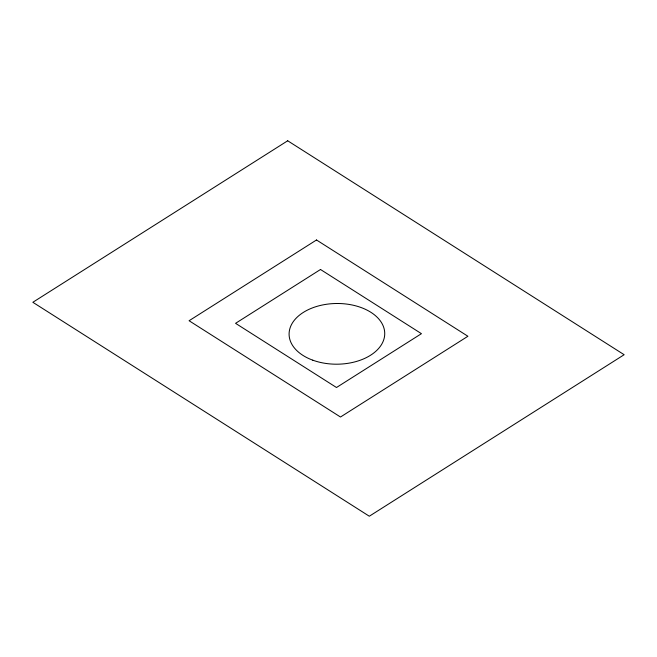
<?xml version="1.0" encoding="UTF-8"?>
<svg xmlns="http://www.w3.org/2000/svg" width="657" height="657" viewBox="0 0 657 657"><rect width="100%" height="100%" fill="white"/><g stroke="black" fill="none" stroke-linecap="round" stroke-linejoin="round"><path stroke-width="0.99" d="M287.692 140.779L32.85 302.286L369.308 516.221L624.15 354.714L287.692 140.779M316.51 239.986L189.085 320.739L340.49 417.014L467.915 336.261L316.51 239.986M320.509 269.493L235.559 323.326L336.491 387.507L421.441 333.674L320.509 269.493M312.798 360.184A47.821 30.353 -0.5 0 0 384.731 333.748A47.821 30.353 -0.5 0 0 313.208 307.607A47.821 30.353 -0.5 0 0 312.798 360.184"/></g></svg>
